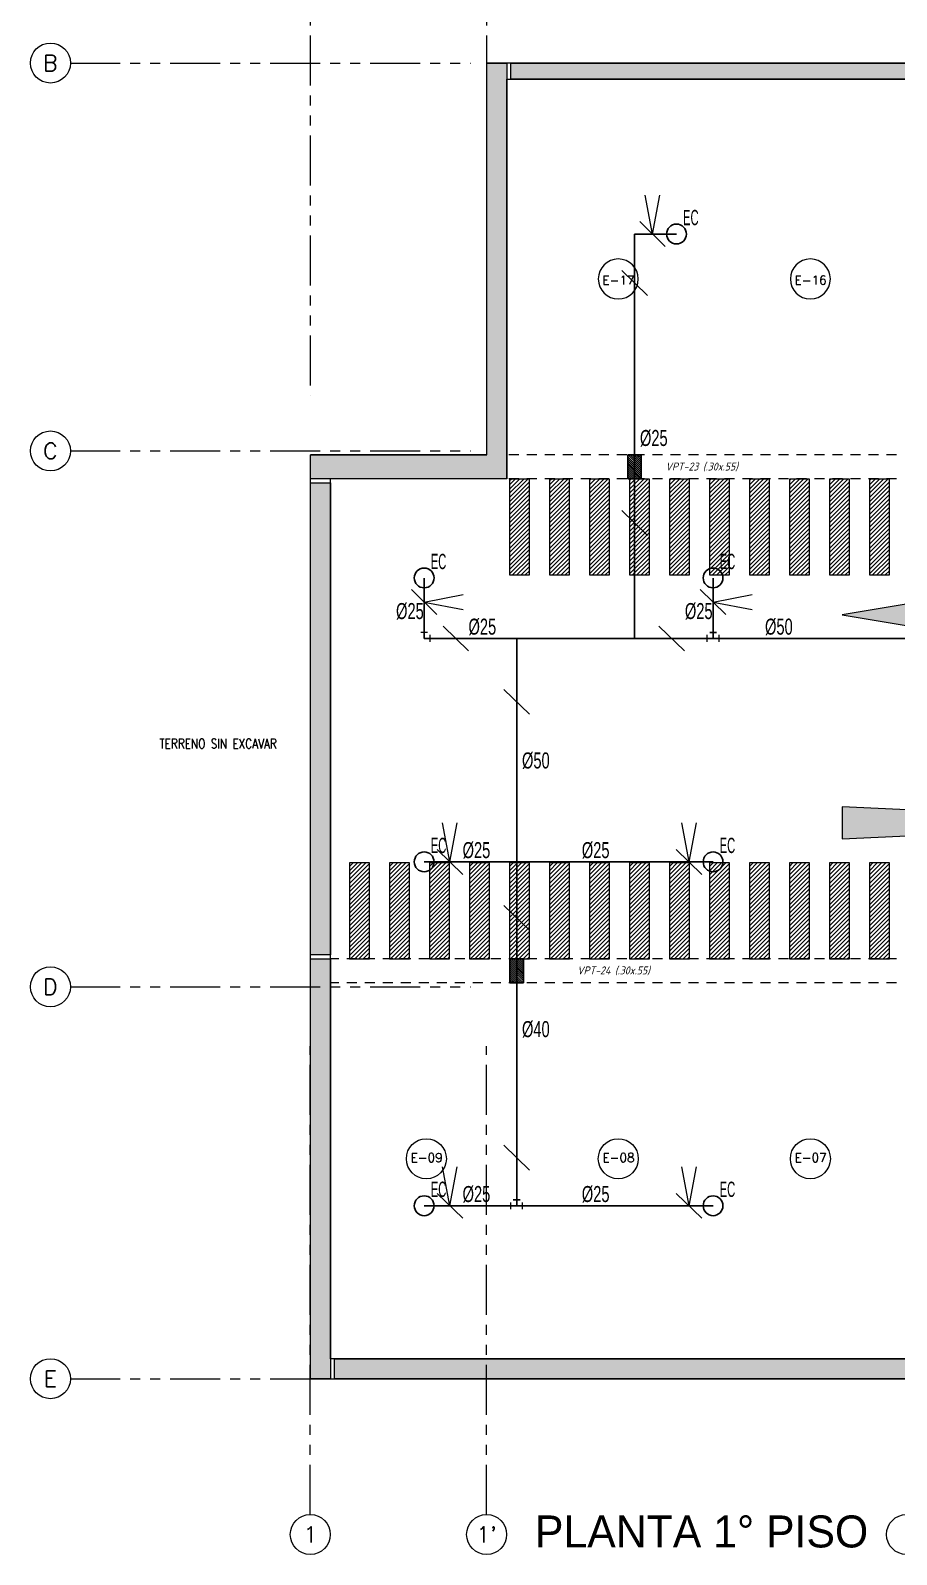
# Model space of a CAD drawing. Header units: millimetres. Extents: x 2085 to 2829, y 1347 to 1643.
# Drawn here: x 2109.65 to 2120.48, y 1520.64 to 1539.69 of the extents above; entities that cross this region are included whole.
import ezdxf
from ezdxf.enums import TextEntityAlignment as Align

# ---------------------------------------------------------------- set-up
doc = ezdxf.new("R2010")
doc.units = ezdxf.units.MM
for name, pattern in [('DASHED2', [0.375, 0.25, -0.125]), ('HIDDEN', [0.375, 0.25, -0.125]), ('HIDDEN2', [0.1875, 0.125, -0.0625]), ('PHANTOM', [2.5, 1.25, -0.25, 0.25, -0.25, 0.25, -0.25]), ('PHANTOM2', [1.25, 0.625, -0.125, 0.125, -0.125, 0.125, -0.125])]:
    doc.linetypes.add(name, pattern=pattern)
doc.layers.get('0').update_dxf_attribs({"color": 251, "lineweight": 9})
for name, color, linetype, lineweight in [('000 SOS 911 - ACCESORIOS ACI', 3, 'Continuous', 20), ('000 SOS 911 ACCESORIOS', 3, 'Continuous', 20), ('000 SOS 911 ROCIADORES', 5, 'Continuous', 25), ('000 SOS 911 TEXTOS ACI', 7, 'Continuous', 9), ('000 SOS 911 TUB. ENTERRADA  ACI', 5, 'DASHED2', 25), ('000 SOS 911 TUBERIA ACI', 3, 'Continuous', 25), ('A-EJES', 251, 'PHANTOM', 9), ('A-ESTRUCTURA-HATCH', 251, 'Continuous', 13), ('A-ESTRUCTURA-PLACAS', 251, 'Continuous', 13), ('A-ESTRUCTURA-VIGAS', 251, 'HIDDEN2', 13), ('A-MUROS', 251, 'Continuous', 9), ('A-NUMERO ESTAC', 251, 'Continuous', 13), ('A-PROYECCIONES', 251, 'HIDDEN2', 9), ('A-TEXTO-AMBIENTES', 251, 'Continuous', 9), ('A-TEXTO-INDICACIONES', 251, 'Continuous', 13), ('A-TEXTO-TITULOS', 251, 'Continuous', 9), ('CIRCULACION PEATONAL', 251, 'Continuous', 13)]:
    doc.layers.add(name, color=color, linetype=linetype, lineweight=lineweight)
doc.layers.add('A_50_Vigas Chata', color=251, linetype='HIDDEN', lineweight=13, plot=False)
doc.styles.add('APPIA -TEXTOS-GENERALES', font='isocp.shx', dxfattribs={"oblique": 15})
doc.styles.add('PIPE', font='ARIALN.TTF', dxfattribs={"width": 0.8})
doc.styles.add('R175-75', font='GOTHIC.TTF', dxfattribs={"height": 0.4})
doc.styles.add('ROMANS', font='romans.shx', dxfattribs={"width": 0.8})
pattern_1 = [(45, (110.250368, 0), (-0.0265165, 0.0265165), [])]
pattern_2 = [(45, (110.750368, 0), (-0.0265165, 0.0265165), [])]
pattern_3 = [(45, (111.250368, 0), (-0.0265165, 0.0265165), [])]
pattern_4 = [(45, (111.750368, 0), (-0.0265165, 0.0265165), [])]
pattern_5 = [(45, (112.250368, 0), (-0.0265165, 0.0265165), [])]
pattern_6 = [(45, (112.750368, 0), (-0.0265165, 0.0265165), [])]
pattern_7 = [(45, (113.250368, 0), (-0.0265165, 0.0265165), [])]
pattern_8 = [(45, (113.750368, 0), (-0.0265165, 0.0265165), [])]
pattern_9 = [(45, (114.250368, 0), (-0.0265165, 0.0265165), [])]
pattern_10 = [(45, (114.750368, 0), (-0.0265165, 0.0265165), [])]

# ---------------------------------------------------------------- blocks, each defined once
blk = doc.blocks.new('002')
at = {"layer": '000 SOS 911 ROCIADORES'}
blk.add_circle((2884.506, 1470.177, 0), 0.0952, dxfattribs=at)
at = {"layer": '000 SOS 911 ROCIADORES', "color": 5, "style": 'PIPE', "width": 0.641273}
blk.add_text('EC', height=0.1469, dxfattribs=at).set_placement((2884.569, 1470.262, 0), (2884.719, 1470.262, 0), align=Align.FIT)
blk = doc.blocks.new('003')
at = {"layer": '000 SOS 911 ROCIADORES', "xscale": 1.3, "yscale": 1.3, "zscale": 1.3}
blk.add_blockref('002', (-841.839, -416.766, 0), dxfattribs=at)
blk = doc.blocks.new('PASE EN VIGA')
at = {"layer": '000 SOS 911 TUB. ENTERRADA  ACI'}
h = blk.add_hatch(dxfattribs=at)
h.set_pattern_fill('ANSI31', color=6, scale=0.0046)
h.paths.add_polyline_path([(2188.783, 1180.57), (2188.783, 1180.71), (2188.533, 1180.71), (2188.533, 1180.57)])
at = {"layer": '000 SOS 911 TUB. ENTERRADA  ACI', "color": 6, "linetype": 'ByBlock'}
blk.add_lwpolyline([(2188.533, 1180.57), (2188.783, 1180.57), (2188.783, 1180.71), (2188.533, 1180.71)], close=True, dxfattribs=at)
blk = doc.blocks.new('007')
at = {"layer": '000 SOS 911 - ACCESORIOS ACI'}
for q in [(26830.838, -4054.765, 0), (26831.022, -4054.765, 0)]:
    blk.add_line((26830.93, -4055.252, 0), q, dxfattribs=at)
blk = doc.blocks.new('ACCS.ELBOW.90')
at = {"layer": '000 SOS 911 - ACCESORIOS ACI', "color": 100}
for p, q in [((0.098, 0.168), (-0.098, 0.168)), ((0.168, -0.098), (0.168, 0.098))]:
    blk.add_line(p, q, dxfattribs=at)
at = {"layer": '000 SOS 911 - ACCESORIOS ACI', "color": 9}
for p in [(0, 0.168), (0.168, 0)]:
    blk.add_line(p, (0, 0), dxfattribs=at)
blk = doc.blocks.new('EST P1')
at = {"layer": 'A-ESTRUCTURA-HATCH'}
h = blk.add_hatch(color=256, dxfattribs=at)
h.dxf.hatch_style = 1
h.paths.add_polyline_path([(28.776, 5.95), (28.776, 5.05), (23.07, 5.05), (23.07, 4.85), (28.926, 4.85), (28.926, 5.75), (32.576, 5.75), (32.576, 4.85), (35.53, 4.85), (35.53, 5.05), (32.726, 5.05), (32.726, 5.95)])
h.paths.add_polyline_path([(43.04, 4.85), (43.04, 5.05), (35.58, 5.05), (35.58, 4.85)])
h.paths.add_polyline_path([(43.09, 5.05), (43.09, 4.85), (47.915, 4.85), (47.915, 5.05)])
h.paths.add_polyline_path([(51.865, 5.05), (51.865, 4.85), (53.376, 4.85), (53.376, 5.05)])
h.paths.add_polyline_path([(72.801, -0.15), (73.001, -0.15, 1), (53.601, -0.15), (53.801, -0.15, -1)])
h.paths.add_polyline_path([(70.351, 0), (70.351, -0.15), (72.749, -0.15), (72.749, 0)], flags=17)
h.paths.add_polyline_path([(69.451, -0.15), (69.451, 0), (66.848, 0, -0.010569), (66.851, -0.15)], flags=17)
h.paths.add_polyline_path([(65.272, 2.496), (65.272, -0.15), (65.422, -0.15), (65.422, 2.378, -0.221666), (66.601, -0.15), (66.801, -0.15, 0.99999), (59.801, -0.15), (60.001, -0.15, -0.61691)], flags=0)
h.paths.add_polyline_path([(71.88, -11.4), (71.88, -11.15), (57.51, -11.15), (57.51, -11.4)])
h.paths.add_polyline_path([(57.46, -11.4), (57.46, -11.15), (43.09, -11.15), (43.09, -11.4)])
h.paths.add_polyline_path([(43.04, -11.4), (43.04, -11.15), (35.58, -11.15), (35.58, -11.4)])
h.paths.add_polyline_path([(23.07, -11.15), (23.07, -11.4), (35.53, -11.4), (35.53, -11.15)])
h.paths.add_polyline_path([(23.02, -11.4), (23.02, -11.15), (12.25, -11.15), (12.25, -11.4)])
h.paths.add_polyline_path([(12.2, -11.4), (12.2, -11.15), (3.65, -11.15), (3.65, -11.4)])
h.paths.add_polyline_path([(3.6, -11.4), (3.6, -11.15), (-3.56, -11.15), (-3.56, -11.4)])
h.paths.add_polyline_path([(-17.98, -11.15), (-17.98, -11.4), (-3.61, -11.4), (-3.61, -11.15)])
h.paths.add_polyline_path([(-18.03, -11.4), (-18.03, -11.15), (-32.4, -11.15), (-32.4, -11.4)])
h.paths.add_polyline_path([(-32.45, -11.4), (-32.45, -11.15), (-46.94, -11.15), (-46.94, -11.4)])
h.paths.add_polyline_path([(-47.24, -11.4), (-46.99, -11.4), (-46.99, -6.15), (-47.24, -6.15)])
h.paths.add_polyline_path([(-46.99, -0.2), (-47.24, -0.2), (-47.24, -6.1), (-46.99, -6.1)])
h.paths.add_polyline_path([(-47.24, 0.15), (-47.24, -0.15), (-44.785, -0.15), (-44.785, 5.05), (-45.035, 5.05), (-45.035, 0.15)])
h.paths.add_polyline_path([(-44.735, 5.05), (-44.735, 4.85), (-32.45, 4.85), (-32.45, 5.05)])
h.paths.add_polyline_path([(-23.224, 4.85), (-23.224, 5.75), (-19.574, 5.75), (-19.574, 4.85), (-18.03, 4.85), (-18.03, 5.05), (-19.424, 5.05), (-19.424, 5.95), (-23.374, 5.95), (-23.374, 5.05), (-32.4, 5.05), (-32.4, 4.85)])
h.paths.add_polyline_path([(-17.98, 5.05), (-17.98, 4.85), (-3.61, 4.85), (-3.61, 5.05)])
h.paths.add_polyline_path([(12.2, 4.85), (12.2, 5.05), (3.825, 5.05), (3.825, 4.85)])
h.paths.add_polyline_path([(12.25, 5.05), (12.25, 4.85), (23.02, 4.85), (23.02, 5.05)])
at = {"layer": 'A-ESTRUCTURA-PLACAS'}
for points in [[(-47.24, -0.15), (-47.24, 0.15), (-45.035, 0.15), (-45.035, 5.05), (-44.785, 5.05), (-44.785, 5.05), (-44.785, -0.15)], [(-44.735, 5.05), (-32.45, 5.05), (-32.45, 4.85), (-44.735, 4.85)], [(-47.24, -6.1), (-47.24, -0.2), (-46.99, -0.2), (-46.99, -6.1)]]:
    blk.add_lwpolyline(points, close=True, dxfattribs=at)
for points in [[(-46.99, -11.4), (-47.24, -11.4), (-47.24, -6.15), (-46.99, -6.15), (-46.99, -11.4)], [(-46.94, -11.4), (-46.94, -11.15), (-32.45, -11.15), (-32.45, -11.4), (-46.94, -11.4)]]:
    blk.add_lwpolyline(points, dxfattribs=at)
at = {"layer": 'A-ESTRUCTURA-VIGAS'}
for points in [[(-39.91, 0.15), (-44.785, 0.15)], [(-39.91, -0.15), (-44.785, -0.15)], [(-39.91, -6.15), (-46.99, -6.15)], [(-39.91, -6.45), (-46.99, -6.45)]]:
    blk.add_lwpolyline(points, dxfattribs=at)
at = {"layer": 'A_50_Vigas Chata', "char_height": 0.1, "attachment_point": 5, "style": 'APPIA -TEXTOS-GENERALES'}
for s, insert in [('VPT-23 (.30x.55)', (-42.347, 0)), ('VPT-24 (.30x.55)', (-43.45, -6.3))]:
    blk.add_mtext(s, dxfattribs=dict(at, insert=insert))
blk = doc.blocks.new('*U225')
at = {"layer": 'CIRCULACION PEATONAL'}
h = blk.add_hatch(dxfattribs=at)
h.set_pattern_fill('ANSI31', color=256, scale=0.3)
h.set_pattern_definition(pattern_1)
h.paths.add_polyline_path([(110.547, 0.228), (110.297, 0.228), (110.297, -0.972), (110.547, -0.972)])
h = blk.add_hatch(dxfattribs=at)
h.set_pattern_fill('ANSI31', color=256, scale=0.3)
h.set_pattern_definition(pattern_2)
h.paths.add_polyline_path([(111.047, 0.228), (110.797, 0.228), (110.797, -0.972), (111.047, -0.972)])
h = blk.add_hatch(dxfattribs=at)
h.set_pattern_fill('ANSI31', color=256, scale=0.3)
h.set_pattern_definition(pattern_3)
h.paths.add_polyline_path([(111.547, 0.228), (111.297, 0.228), (111.297, -0.972), (111.547, -0.972)])
h = blk.add_hatch(dxfattribs=at)
h.set_pattern_fill('ANSI31', color=256, scale=0.3)
h.set_pattern_definition(pattern_4)
h.paths.add_polyline_path([(112.047, 0.228), (111.797, 0.228), (111.797, -0.972), (112.047, -0.972)])
h = blk.add_hatch(dxfattribs=at)
h.set_pattern_fill('ANSI31', color=256, scale=0.3)
h.set_pattern_definition(pattern_5)
h.paths.add_polyline_path([(112.547, 0.228), (112.297, 0.228), (112.297, -0.972), (112.547, -0.972)])
h = blk.add_hatch(dxfattribs=at)
h.set_pattern_fill('ANSI31', color=256, scale=0.3)
h.set_pattern_definition(pattern_6)
h.paths.add_polyline_path([(113.047, 0.228), (112.797, 0.228), (112.797, -0.972), (113.047, -0.972)])
h = blk.add_hatch(dxfattribs=at)
h.set_pattern_fill('ANSI31', color=256, scale=0.3)
h.set_pattern_definition(pattern_7)
h.paths.add_polyline_path([(113.547, 0.228), (113.297, 0.228), (113.297, -0.972), (113.547, -0.972)])
h = blk.add_hatch(dxfattribs=at)
h.set_pattern_fill('ANSI31', color=256, scale=0.3)
h.set_pattern_definition(pattern_8)
h.paths.add_polyline_path([(114.047, 0.228), (113.797, 0.228), (113.797, -0.972), (114.047, -0.972)])
h = blk.add_hatch(dxfattribs=at)
h.set_pattern_fill('ANSI31', color=256, scale=0.3)
h.set_pattern_definition(pattern_9)
h.paths.add_polyline_path([(114.547, 0.228), (114.297, 0.228), (114.297, -0.972), (114.547, -0.972)])
h = blk.add_hatch(dxfattribs=at)
h.set_pattern_fill('ANSI31', color=256, scale=0.3)
h.set_pattern_definition(pattern_10)
h.paths.add_polyline_path([(115.047, 0.228), (114.797, 0.228), (114.797, -0.972), (115.047, -0.972)])
h = blk.add_hatch(dxfattribs=at)
h.set_pattern_fill('ANSI31', color=256, scale=0.3)
h.set_pattern_definition([(45, (115.250368, 0), (-0.0265165, 0.0265165), [])])
h.paths.add_polyline_path([(115.547, 0.228), (115.297, 0.228), (115.297, -0.972), (115.547, -0.972)])
h = blk.add_hatch(dxfattribs=at)
h.set_pattern_fill('ANSI31', color=256, scale=0.3)
h.set_pattern_definition([(45, (115.750368, 0), (-0.0265165, 0.0265165), [])])
h.paths.add_polyline_path([(116.047, 0.228), (115.797, 0.228), (115.797, -0.972), (116.047, -0.972)])
h = blk.add_hatch(dxfattribs=at)
h.set_pattern_fill('ANSI31', color=256, scale=0.3)
h.set_pattern_definition([(45, (116.250368, 0), (-0.0265165, 0.0265165), [])])
h.paths.add_polyline_path([(116.547, 0.228), (116.297, 0.228), (116.297, -0.972), (116.547, -0.972)])
h = blk.add_hatch(dxfattribs=at)
h.set_pattern_fill('ANSI31', color=256, scale=0.3)
h.set_pattern_definition([(45, (116.750368, 0), (-0.0265165, 0.0265165), [])])
h.paths.add_polyline_path([(117.047, 0.228), (116.797, 0.228), (116.797, -0.972), (117.047, -0.972)])
for points in [[(110.297, -0.972), (110.547, -0.972), (110.547, 0.228), (110.297, 0.228)], [(110.797, -0.972), (111.047, -0.972), (111.047, 0.228), (110.797, 0.228)], [(111.297, -0.972), (111.547, -0.972), (111.547, 0.228), (111.297, 0.228)], [(111.797, -0.972), (112.047, -0.972), (112.047, 0.228), (111.797, 0.228)], [(112.297, -0.972), (112.547, -0.972), (112.547, 0.228), (112.297, 0.228)], [(112.797, -0.972), (113.047, -0.972), (113.047, 0.228), (112.797, 0.228)], [(113.297, -0.972), (113.547, -0.972), (113.547, 0.228), (113.297, 0.228)], [(113.797, -0.972), (114.047, -0.972), (114.047, 0.228), (113.797, 0.228)], [(114.297, -0.972), (114.547, -0.972), (114.547, 0.228), (114.297, 0.228)], [(114.797, -0.972), (115.047, -0.972), (115.047, 0.228), (114.797, 0.228)], [(115.297, -0.972), (115.547, -0.972), (115.547, 0.228), (115.297, 0.228)], [(115.797, -0.972), (116.047, -0.972), (116.047, 0.228), (115.797, 0.228)], [(116.297, -0.972), (116.547, -0.972), (116.547, 0.228), (116.297, 0.228)], [(116.797, -0.972), (117.047, -0.972), (117.047, 0.228), (116.797, 0.228)]]:
    blk.add_lwpolyline(points, close=True, dxfattribs=at)
blk = doc.blocks.new('*U226')
at = {"layer": 'CIRCULACION PEATONAL'}
h = blk.add_hatch(dxfattribs=at)
h.set_pattern_fill('ANSI31', color=256, scale=0.3)
h.set_pattern_definition(pattern_1)
h.paths.add_polyline_path([(110.547, 0.228), (110.297, 0.228), (110.297, -0.972), (110.547, -0.972)])
h = blk.add_hatch(dxfattribs=at)
h.set_pattern_fill('ANSI31', color=256, scale=0.3)
h.set_pattern_definition(pattern_2)
h.paths.add_polyline_path([(111.047, 0.228), (110.797, 0.228), (110.797, -0.972), (111.047, -0.972)])
h = blk.add_hatch(dxfattribs=at)
h.set_pattern_fill('ANSI31', color=256, scale=0.3)
h.set_pattern_definition(pattern_3)
h.paths.add_polyline_path([(111.547, 0.228), (111.297, 0.228), (111.297, -0.972), (111.547, -0.972)])
h = blk.add_hatch(dxfattribs=at)
h.set_pattern_fill('ANSI31', color=256, scale=0.3)
h.set_pattern_definition(pattern_4)
h.paths.add_polyline_path([(112.047, 0.228), (111.797, 0.228), (111.797, -0.972), (112.047, -0.972)])
h = blk.add_hatch(dxfattribs=at)
h.set_pattern_fill('ANSI31', color=256, scale=0.3)
h.set_pattern_definition(pattern_5)
h.paths.add_polyline_path([(112.547, 0.228), (112.297, 0.228), (112.297, -0.972), (112.547, -0.972)])
h = blk.add_hatch(dxfattribs=at)
h.set_pattern_fill('ANSI31', color=256, scale=0.3)
h.set_pattern_definition(pattern_6)
h.paths.add_polyline_path([(113.047, 0.228), (112.797, 0.228), (112.797, -0.972), (113.047, -0.972)])
h = blk.add_hatch(dxfattribs=at)
h.set_pattern_fill('ANSI31', color=256, scale=0.3)
h.set_pattern_definition(pattern_7)
h.paths.add_polyline_path([(113.547, 0.228), (113.297, 0.228), (113.297, -0.972), (113.547, -0.972)])
h = blk.add_hatch(dxfattribs=at)
h.set_pattern_fill('ANSI31', color=256, scale=0.3)
h.set_pattern_definition(pattern_8)
h.paths.add_polyline_path([(114.047, 0.228), (113.797, 0.228), (113.797, -0.972), (114.047, -0.972)])
h = blk.add_hatch(dxfattribs=at)
h.set_pattern_fill('ANSI31', color=256, scale=0.3)
h.set_pattern_definition(pattern_9)
h.paths.add_polyline_path([(114.547, 0.228), (114.297, 0.228), (114.297, -0.972), (114.547, -0.972)])
h = blk.add_hatch(dxfattribs=at)
h.set_pattern_fill('ANSI31', color=256, scale=0.3)
h.set_pattern_definition(pattern_10)
h.paths.add_polyline_path([(115.047, 0.228), (114.797, 0.228), (114.797, -0.972), (115.047, -0.972)])
for points in [[(110.297, -0.972), (110.547, -0.972), (110.547, 0.228), (110.297, 0.228)], [(110.797, -0.972), (111.047, -0.972), (111.047, 0.228), (110.797, 0.228)], [(111.297, -0.972), (111.547, -0.972), (111.547, 0.228), (111.297, 0.228)], [(111.797, -0.972), (112.047, -0.972), (112.047, 0.228), (111.797, 0.228)], [(112.297, -0.972), (112.547, -0.972), (112.547, 0.228), (112.297, 0.228)], [(112.797, -0.972), (113.047, -0.972), (113.047, 0.228), (112.797, 0.228)], [(113.297, -0.972), (113.547, -0.972), (113.547, 0.228), (113.297, 0.228)], [(113.797, -0.972), (114.047, -0.972), (114.047, 0.228), (113.797, 0.228)], [(114.297, -0.972), (114.547, -0.972), (114.547, 0.228), (114.297, 0.228)], [(114.797, -0.972), (115.047, -0.972), (115.047, 0.228), (114.797, 0.228)]]:
    blk.add_lwpolyline(points, close=True, dxfattribs=at)
blk = doc.blocks.new('EJES 1P')
at = {"layer": 'A-EJES', "linetype": 'PHANTOM2'}
for points in [[(-2.231, 5.345), (-2.231, -4.158)], [(-0.026, 5.345), (-0.026, -4.158)], [(-5.234, 0), (-0.228, 0)], [(-5.234, -4.85), (-0.228, -4.85)], [(-5.234, -11.55), (-0.228, -11.55)], [(-2.231, -18.151), (-2.231, -12.292)], [(-0.026, -18.151), (-0.026, -12.292)], [(-5.234, -16.45), (-0.228, -16.45)]]:
    blk.add_lwpolyline(points, dxfattribs=at)
at = {"layer": 'A-EJES', "linetype": 'Continuous'}
for centre in [(-5.481, 0), (-5.481, -4.85), (-5.481, -11.55), (-5.481, -16.45), (-2.231, -18.398), (-0.026, -18.398), (5.224, -18.398)]:
    blk.add_circle(centre, 0.25, dxfattribs=at)
at = {"layer": 'A-EJES', "linetype": 'Continuous', "style": 'ROMANS'}
for s, p in [('B', (-5.481, 0)), ('C', (-5.481, -4.85)), ('D', (-5.481, -11.55)), ('E', (-5.481, -16.45)), ('1', (-2.231, -18.398)), ("1'", (-0.026, -18.398))]:
    blk.add_text(s, height=0.2, dxfattribs=at).set_placement(p, align=Align.MIDDLE_CENTER)
blk = doc.blocks.new('PO_GUARDIA CIVIL ESQ FAISANES_PLANTAS_Sotanos_REVA_2022.01.24 - copia$0$XREF_SOTANOS - ETAPA 1-2020.06.26$0$frr')
at = {"transparency": 33554687}
blk.add_hatch(color=8, dxfattribs=at).paths.add_polyline_path([(0.002, -0.011), (-0.002, -0.011), (-0.3, -1.8), (-0.075, -1.8), (-0.2, -4.5), (0.2, -4.5), (0.075, -1.8), (0.3, -1.8)])
at = {"color": 7}
blk.add_lwpolyline([(-0.2, -4.5), (0.2, -4.5), (0.075, -1.8), (0.3, -1.8), (0, 0), (-0.3, -1.8), (-0.075, -1.8)], close=True, dxfattribs=at)
blk = doc.blocks.new('EJE')
at = {"linetype": 'Continuous'}
blk.add_circle((0, 0), 0.5, dxfattribs=at)
at = {"layer": 'A-TEXTO-INDICACIONES', "style": 'ROMANS'}
blk.add_attdef('EJE', text='', height=0.22, rotation=0, dxfattribs=at).set_placement((0.007, 0.028), align=Align.MIDDLE_CENTER)

msp = doc.modelspace()

# ---------------------------------------------------------------- linework, layer by layer
at = {"layer": '000 SOS 911 - ACCESORIOS ACI'}
for p, q in [((2117.589, 1536.994), (2117.269, 1537.305)), ((2117.366, 1536.381), (2117.046, 1536.692)), ((2117.366, 1533.381), (2117.046, 1533.692)), ((2114.734, 1532.394), (2114.414, 1532.705)), ((2118.347, 1532.394), (2118.027, 1532.705)), ((2115.13, 1531.938), (2114.81, 1532.249)), ((2117.83, 1531.938), (2117.51, 1532.249)), ((2115.891, 1531.145), (2115.57, 1531.456)), ((2115.056, 1529.144), (2114.736, 1529.455)), ((2118.047, 1529.144), (2117.727, 1529.455)), ((2115.891, 1528.445), (2115.57, 1528.756)), ((2115.891, 1525.445), (2115.57, 1525.756)), ((2115.056, 1524.844), (2114.736, 1525.155)), ((2118.047, 1524.844), (2117.727, 1525.155))]:
    msp.add_line(p, q, dxfattribs=at)
at = {"layer": '000 SOS 911 TUBERIA ACI'}
for points in [[(2117.206, 1537.149), (2117.206, 1532.094)], [(2117.729, 1537.149), (2117.206, 1537.149)], [(2114.574, 1532.849), (2114.574, 1532.094)], [(2118.187, 1532.849), (2118.187, 1532.094)], [(2156.469, 1532.094), (2114.574, 1532.094)], [(2115.731, 1532.094), (2115.731, 1524.999)], [(2118.187, 1529.299), (2114.574, 1529.299)], [(2118.187, 1524.999), (2114.574, 1524.999)]]:
    msp.add_lwpolyline(points, dxfattribs=at)
at = {"layer": 'A-MUROS'}
for p, q in [((2115.356, 1534.388), (2115.356, 1539.288)), ((2137.016, 1539.288), (2115.356, 1539.288)), ((2115.606, 1534.088), (2115.606, 1539.088)), ((2115.606, 1539.088), (2160.216, 1539.088)), ((2113.151, 1522.838), (2113.151, 1534.388)), ((2115.356, 1534.388), (2113.151, 1534.388)), ((2113.401, 1523.088), (2113.401, 1534.088)), ((2115.606, 1534.088), (2113.401, 1534.088)), ((2232.271, 1523.088), (2113.401, 1523.088)), ((2113.151, 1522.838), (2232.271, 1522.838))]:
    msp.add_line(p, q, dxfattribs=at)

# ---------------------------------------------------------------- block references
msp.add_blockref('EST P1', (2160.391, 1534.238))
at = {"rotation": 180}
for name, p in [('*U226', (2230.688, 1533.115)), ('*U225', (2230.688, 1528.315))]:
    msp.add_blockref(name, p, dxfattribs=at)
at = {"transparency": 33554483}
for p, rotation in [((2119.802, 1532.388), 90), ((2124.302, 1529.788), 270)]:
    msp.add_blockref('PO_GUARDIA CIVIL ESQ FAISANES_PLANTAS_Sotanos_REVA_2022.01.24 - copia$0$XREF_SOTANOS - ETAPA 1-2020.06.26$0$frr', p, dxfattribs=dict(at, rotation=rotation))
at = {"layer": '000 SOS 911 - ACCESORIOS ACI'}
for p, xscale, yscale, zscale, rotation in [((2114.574, 1532.094), 0.4394526855468785, 0.4394526855468785, 0.4394526855468785, 0.002585678459824783), ((2118.187, 1532.094), -0.4394526855468785, 0.4394526855468736, 0.4394526855468736, 359.9974143215402), ((2118.187, 1532.094), 0.4394526855468786, 0.4394526855468786, 0.4394526855468786, 0.002585678459824783), ((2115.731, 1525), -0.4394526855468783, 0.4394526855468736, 0.4394526855468736, 359.9974143215402), ((2115.731, 1525), 0.4394526855468784, 0.4394526855468784, 0.4394526855468784, 0.002585678459824784)]:
    msp.add_blockref('ACCS.ELBOW.90', p, dxfattribs=dict(at, xscale=xscale, yscale=yscale, zscale=zscale, rotation=rotation))
at = {"layer": '000 SOS 911 ACCESORIOS'}
for p in [(-24713.501, 5592.402, 0), (-24716.034, 5584.552, 0), (-24713.043, 5584.552, 0), (-24716.034, 5580.252, 0), (-24713.043, 5580.252, 0)]:
    msp.add_blockref('007', p, dxfattribs=at)
at = {"layer": '000 SOS 911 ACCESORIOS', "rotation": 270}
for p in [(6169.827, 28363.479, 0), (6173.439, 28363.479, 0)]:
    msp.add_blockref('007', p, dxfattribs=at)
at = {"layer": '000 SOS 911 ROCIADORES'}
for p in [(-790.29, 42.686), (-790.29, 42.686), (-793.445, 38.386), (-793.445, 38.386), (-789.832, 38.386), (-789.832, 38.386), (-793.445, 34.836), (-789.832, 34.836), (-793.445, 30.536), (-789.832, 30.536)]:
    msp.add_blockref('003', p, dxfattribs=at)
at = {"layer": '000 SOS 911 TUB. ENTERRADA  ACI', "xscale": 1.200647668218153, "yscale": 1.200647668218153, "zscale": 1.200647668218153, "rotation": 90}
for p in [(3534.738, -1093.569), (3533.263, -1099.869)]:
    msp.add_blockref('PASE EN VIGA', p, dxfattribs=at)
at = {"layer": 'A-NUMERO ESTAC'}
ref = msp.add_blockref('EJE', (2117.001, 1536.588), dxfattribs=dict(at, xscale=-0.5, yscale=0.5, zscale=0.5, rotation=180))
ref.add_attrib('EJE', 'E-17', dxfattribs={"layer": 'A-TEXTO-INDICACIONES', "height": 0.11, "rotation": 360, "style": 'ROMANS'}).set_placement((2117.004, 1536.574), align=Align.MIDDLE_CENTER)
ref = msp.add_blockref('EJE', (2119.403, 1536.588), dxfattribs=dict(at, xscale=-0.5, yscale=0.5, zscale=0.5, rotation=180))
ref.add_attrib('EJE', 'E-16', dxfattribs={"layer": 'A-TEXTO-INDICACIONES', "height": 0.11, "rotation": 360, "style": 'ROMANS'}).set_placement((2119.406, 1536.574), align=Align.MIDDLE_CENTER)
at = {"layer": 'A-NUMERO ESTAC', "xscale": 0.5, "yscale": 0.5, "zscale": 0.5}
for p, values in [((2114.601, 1525.588), {'EJE': 'E-09'}), ((2117.001, 1525.588), {'EJE': 'E-08'}), ((2119.403, 1525.588), {'EJE': 'E-07'})]:
    msp.add_blockref('EJE', p, dxfattribs=at).add_auto_attribs(values)
at = {"layer": 'A-PROYECCIONES'}
msp.add_blockref('EJES 1P', (2115.381, 1539.288), dxfattribs=at)

# ---------------------------------------------------------------- texts
at = {"layer": '000 SOS 911 TEXTOS ACI', "char_height": 0.2, "attachment_point": 1, "style": 'PIPE'}
for s, insert in [('%%C25', (2117.272, 1534.7, 0)), ('%%C25', (2114.222, 1532.536, 0)), ('%%C25', (2117.834, 1532.536, 0)), ('%%C25', (2115.128, 1532.341, 0)), ('%%C50', (2118.836, 1532.341, 0)), ('%%C50', (2115.797, 1530.668, 0)), ('%%C25', (2115.054, 1529.547, 0)), ('%%C25', (2116.545, 1529.547, 0)), ('%%C40', (2115.797, 1527.309, 0)), ('%%C25', (2115.054, 1525.247, 0)), ('%%C25', (2116.545, 1525.247, 0))]:
    msp.add_mtext_dynamic_manual_height_columns(s, width=0.551, gutter_width=1.915, heights=[0.0124], dxfattribs=dict(at, insert=insert))
at = {"layer": 'A-TEXTO-AMBIENTES', "insert": (2111.997, 1530.779), "char_height": 0.12, "width": 2.55621, "attachment_point": 5, "style": 'ROMANS'}
msp.add_mtext('TERRENO SIN EXCAVAR', dxfattribs=at)
at = {"layer": 'A-TEXTO-TITULOS', "insert": (2115.959, 1521.128), "char_height": 0.4, "width": 7.47408, "attachment_point": 1, "style": 'R175-75'}
msp.add_mtext('PLANTA 1° PISO', dxfattribs=at)

doc.saveas('drawing.dxf')
